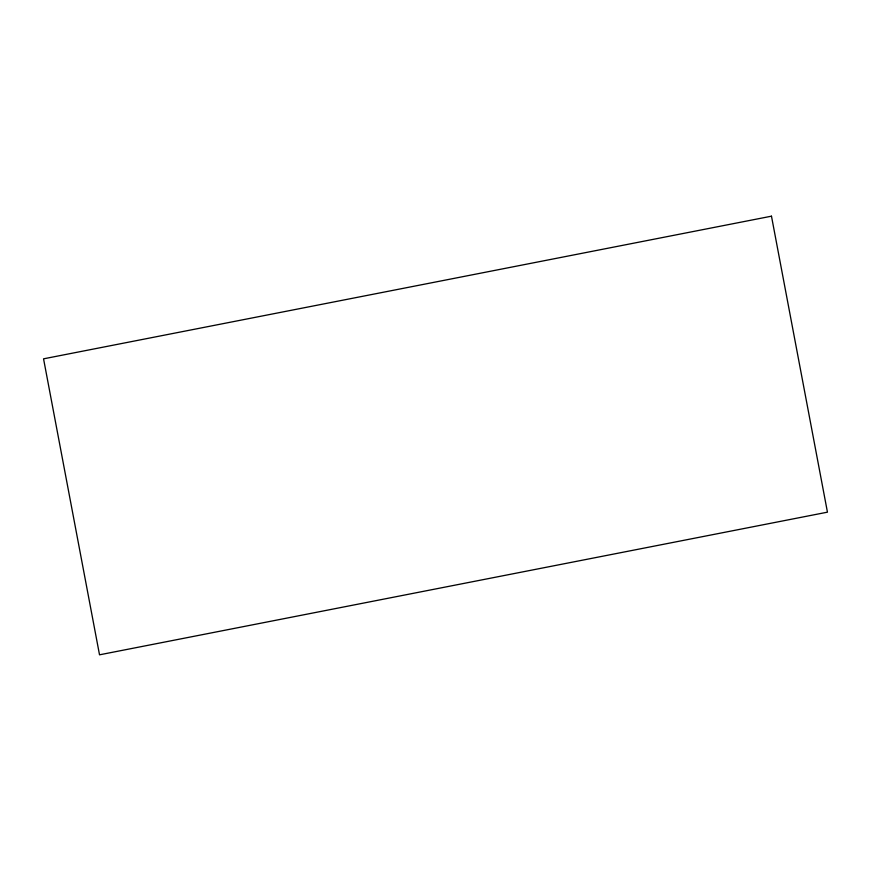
<?xml version="1.0" encoding="UTF-8"?>
<svg xmlns="http://www.w3.org/2000/svg" width="871" height="871" viewBox="0 0 871 871"><rect width="100%" height="100%" fill="white"/><g stroke="black" fill="none" stroke-linecap="round" stroke-linejoin="round"><path stroke-width="1.31" d="M771.477 216.182L43.55 358.83L99.523 654.818L827.45 512.17L771.477 216.182"/></g></svg>
